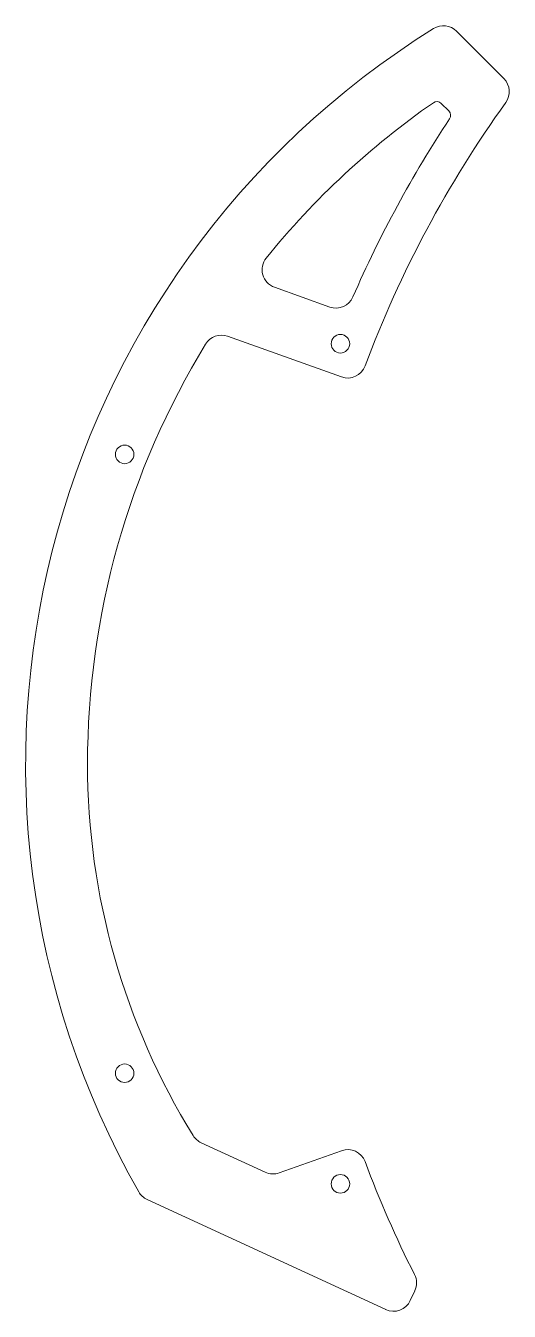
# Model space of a CAD drawing. Header units: millimetres. Extents: x -140 to -62, y -88 to 119.
import ezdxf

# ---------------------------------------------------------------- set-up
doc = ezdxf.new("R2010")
doc.units = ezdxf.units.MM

msp = doc.modelspace()

# ---------------------------------------------------------------- linework, layer by layer
at = {"color": 7, "linetype": 'Continuous', "lineweight": 15}
for p, q in [((-70.33, 118.4), (-62.67, 110.73)), ((-72.79, 106.72), (-71.57, 105.5)), ((-99.78, 77), (-90.83, 73.81)), ((-107.34, 69.08), (-88.93, 62.52)), ((-111.61, -61.23), (-101.25, -66)), ((-98.99, -66.1), (-88.93, -62.52)), ((-120.37, -70.4), (-81.78, -88.19)), ((-77.8, -86.72), (-77.07, -85.14))]:
    msp.add_line(p, q, dxfattribs=at)
for centre in [(-89.1, 67.88), (-124, 50), (-124, -50), (-89.1, -67.88)]:
    msp.add_circle(centre, 1.5, dxfattribs=at)
for centre, radius, start, end in [((0, 0), 140, 121.927, 209.6034), ((-72.45, 116.27), 3, 45, 121.927), ((-64.79, 108.61), 3, 324.2895, 45), ((0, 0), 130, 124.7349, 141.055), ((86.3, 0), 183.08, 144.2895, 159.4423), ((-73.5, 106.01), 1, 45, 124.7349), ((86.3, 0), 189.08, 146.5437, 156.4852), ((-72.28, 104.79), 1, 326.5437, 45), ((-98.77, 79.83), 3, 141.055, 250.3661), ((-89.82, 76.64), 3, 250.3661, 336.4852), ((-108.35, 66.26), 3, 70.3661, 148.5534), ((0, 0), 130, 148.5534, 180), ((-87.92, 65.34), 3, 250.3661, 339.4423), ((-15.86, 0), 114.14, 180, 211.7625), ((-110.36, -58.5), 3, 211.7625, 245.2488), ((-87.92, -65.34), 3, 20.5577, 109.6339), ((86.3, 0), 183.08, 200.5577, 206.7947), ((-100, -63.28), 3, 245.2488, 289.6339), ((-119.12, -67.68), 3, 209.6034, 245.2488), ((-79.79, -83.88), 3, 335.2488, 26.7947), ((-80.53, -85.47), 3, 245.2488, 335.2488)]:
    msp.add_arc(centre, radius, start, end, dxfattribs=at)

doc.saveas('drawing.dxf')
